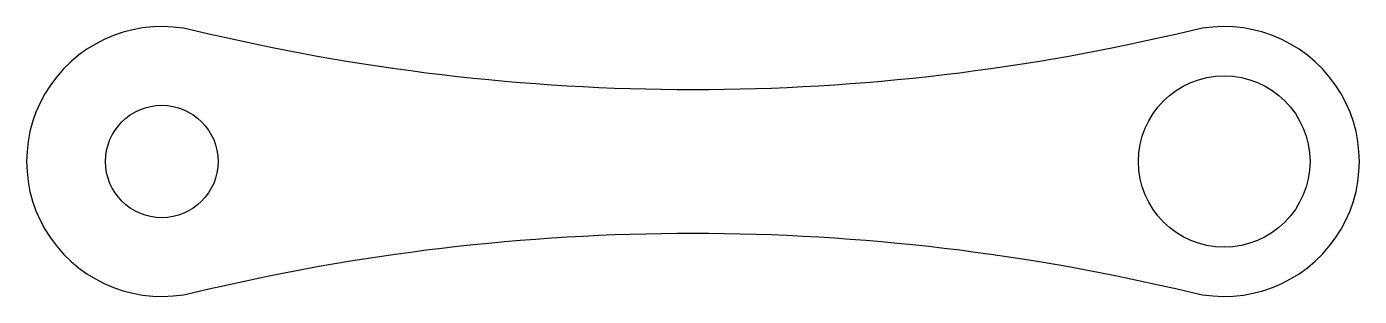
# Model space of a CAD drawing. Header units: millimetres. Extents: x -44.3 to 5, y -5 to 5.
import ezdxf

# ---------------------------------------------------------------- set-up
doc = ezdxf.new("R2010")
doc.units = ezdxf.units.MM

msp = doc.modelspace()

# ---------------------------------------------------------------- linework, layer by layer
msp.add_lwpolyline([(-38.125, 4.86, 1.270647), (-38.125, -4.86, -0.119194), (-1.175, -4.86, 1.270647), (-1.175, 4.86, -0.119194)], format="xyb", close=True)
for centre, radius in [((0, 0), 3.175), ((-39.3, 0), 2.083)]:
    msp.add_circle(centre, radius)

doc.saveas('drawing.dxf')
